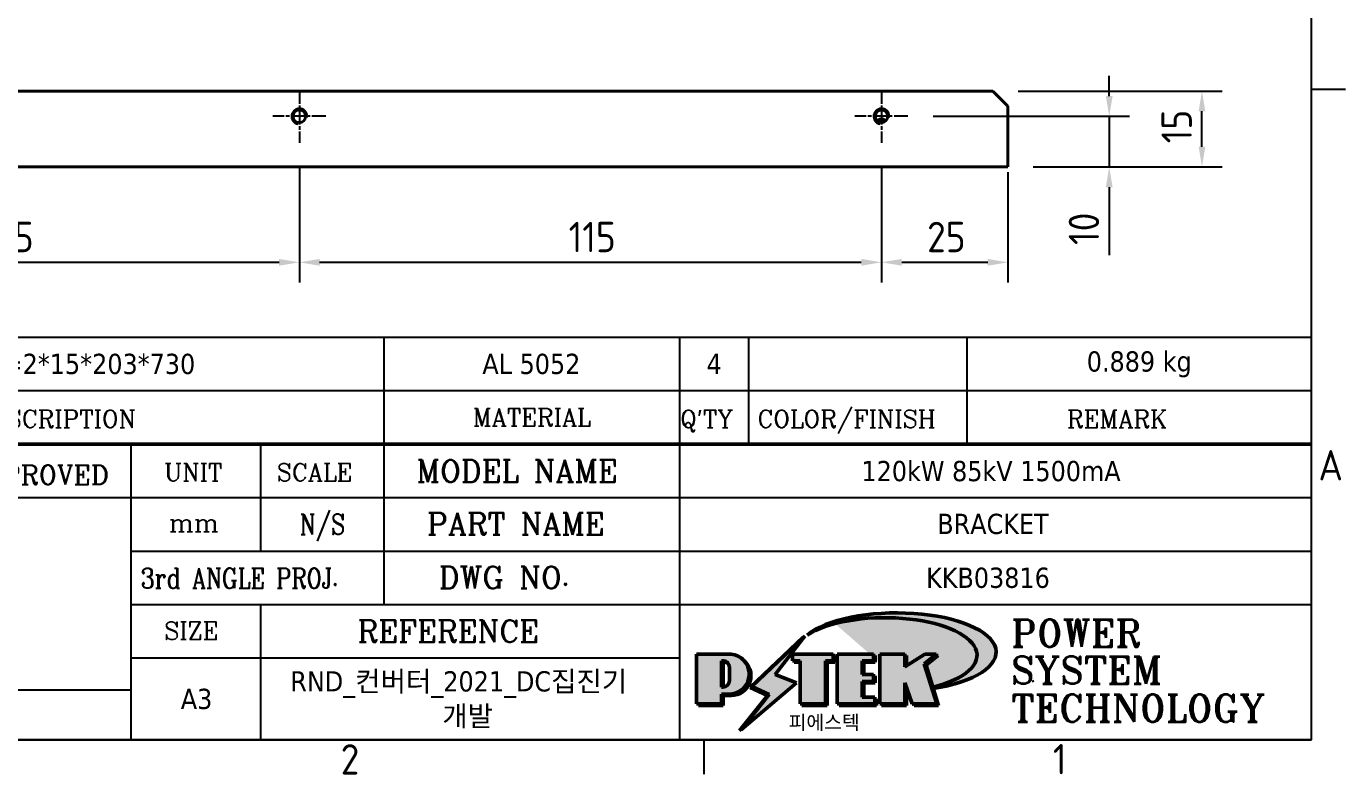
# Model space of a CAD drawing. Header units: millimetres. Extents: x 0 to 840, y 0 to 594.
# Drawn here: x 566.2 to 826.8, y 13.1 to 160.9 of the extents above; entities that cross this region are included whole.
import ezdxf
from ezdxf.enums import TextEntityAlignment as Align

# ---------------------------------------------------------------- set-up
doc = ezdxf.new("R2010")
doc.units = ezdxf.units.MM
doc.header["$LTSCALE"] = 2
doc.linetypes.add('CHAIN', pattern=[0.35429999999999995, 0.2362, -0.0295, 0.0591, -0.0295])
doc.layers.get('0').update_dxf_attribs({"color": 3, "lineweight": 25})
for name, color, linetype, lineweight in [('가시적인 것(ISO)', 3, 'Continuous', 40), ('가시적인 좁은 것(ISO)', 3, 'Continuous', 35), ('경계(ISO)', 7, 'Continuous', 25), ('제목(ISO)', 5, 'Continuous', 50), ('중심 표식(ISO)', 1, 'Continuous', 25), ('치수(ISO)', 2, 'Continuous', 25), ('해치(ISO)', 7, 'Continuous', 18)]:
    doc.layers.add(name, color=color, linetype=linetype, lineweight=lineweight)
doc.styles.add('HAN_370', font='', dxfattribs={"width": 2})
doc.styles.add('RC_284', font='ROMANC.shx')
doc.styles.add('RC_287', font='ROMANC.shx')
doc.styles.add('RC_292', font='ROMANC.shx')
doc.styles.add('ROMANT_294', font='romant.shx')
doc.styles.add('문자 텍스트_M2B', font='isocp.shx')
doc.styles.add('치수 텍스트_PSTEK_POSCO', font='isocp.shx')
doc.styles.add('텍스트 스타일198', font='tahoma.ttf')
doc.styles.add('텍스트 스타일333', font='ROMANC.shx', dxfattribs={"width": 0.800000011920929})
doc.styles.get('HAN_370').set_extended_font_data('GulimChe')
doc.dimstyles.new('치수_PSTEK_POSCO', dxfattribs={"dimscale": 2, "dimtxt": 3, "dimasz": 2, "dimexe": 2, "dimexo": 2.5, "dimgap": 1, "dimtad": 1, "dimrnd": 1e-08, "dimdsep": 46, "dimtxsty": '치수 텍스트_PSTEK_POSCO', "dimcen": 0.09, "dimdle": 10, "dimclrd": 7, "dimclre": 7, "dimclrt": 2, "dimadec": 1, "dimazin": 2, "dimtfac": 1, "dimtmove": 0, "dimatfit": 3, "dimfxl": 0, "dimtolj": 1, "dimlwd": -1, "dimlwe": -1, "dimarcsym": 0})

# ---------------------------------------------------------------- blocks, each defined once
blk = doc.blocks.new('경계 Default Border')
at = {"layer": '경계(ISO)'}
for p, q in [((410, 74.25000190734863), (413.4000015258789, 74.25000190734863)), ((350, 10), (350, 6.599999666213989))]:
    blk.add_line(p, q, dxfattribs=at)
at = {"layer": '경계(ISO)', "flags": 128}
blk.add_lwpolyline([(10, 10), (10, 287.0000076293945), (410, 287.0000076293945), (410, 10), (10, 10)], dxfattribs=at)
at = {"layer": '경계(ISO)', "color": 2, "char_height": 3.00000011920929, "attachment_point": 7, "style": '문자 텍스트_M2B'}
for s, insert in [('A', (410.7144008173592, 35.61784856929444)), ('2', (314.127739416884, 6.57139439638704)), ('1', (384.4860661041481, 6.59999988079071))]:
    blk.add_mtext(s, dxfattribs=dict(at, insert=insert))
blk = doc.blocks.new('제목 블록 PSTEK')
for color, points in [(252, [(317.2195697678507, 17.0593801673321), (322.0326348870767, 21.62682475217465), (322.2781991042243, 21.94392121864296), (317.0471853425802, 16.97985676345368), (318.7512090904202, 16.1899260703855), (316.0018030350395, 12.71868385740789), (316.3356552234328, 13.00206718743325), (318.9235935156908, 16.2694494742633)]), (5, [(321.6183518841322, 17.4193704504104), (319.5281351041078, 18.24969419629727), (322.4505835294948, 22.02344462252142), (317.2195697678507, 17.0593801673321), (318.9235935156908, 16.2694494742633), (316.1741874603099, 12.79820726128571)]), (1, [(324.4839107253602, 19.60711530335299), (325.2419748254881, 19.60711530335299), (325.2419748254881, 20.25857663940324), (321.2266040451076, 20.25857663940324), (321.2266040451076, 19.60711530335299), (321.9846681452406, 19.60711530335299), (321.9846681452406, 15.3430047401139), (324.4839107253602, 15.3430047401139)]), (252, [(321.9846681452406, 19.60711530335299), (321.4042753185749, 19.60711530335299), (321.4042753185749, 19.45905590879572), (321.9846681452406, 19.45905590879572)]), (252, [(324.6615819988275, 19.45905590879572), (325.4196460989604, 19.45905590879572), (325.4196460989604, 20.11051724484596), (325.2419748254881, 20.11051724484596), (325.2419748254881, 19.60711530335299), (324.4839107253602, 19.60711530335299), (324.4839107253602, 15.3430047401139), (322.1623394187076, 15.3430047401139), (322.1623394187076, 15.19494534555726), (324.6615819988275, 15.19494534555726)]), (1, [(329.2277337269622, 20.25857663940324), (325.65654113025, 20.25857663940324), (325.65654113025, 15.3430047401139), (329.3580259941756, 15.3430047401139), (329.3580259941756, 15.9944660761648), (328.1137701654877, 15.9944660761648), (328.1137701654877, 17.56360607323003), (329.2277337269622, 17.56360607323003), (329.2277337269622, 18.25543873810179), (328.1137701654877, 18.25543873810179), (328.1137701654877, 19.60711530335299), (329.2277337269622, 19.60711530335299)]), (252, [(328.2914414389548, 19.45905590879572), (329.4054050004294, 19.45905590879572), (329.4054050004294, 20.11051724484596), (329.2277337269622, 20.11051724484596), (329.2277337269622, 19.60711530335299), (328.1137701654877, 19.60711530335299), (328.1137701654877, 18.25543873810179), (328.2914414389548, 18.25543873810179)]), (1, [(332.3312149849806, 20.25857663940324), (329.8592894925411, 20.25857663940324), (329.8592894925411, 15.3430047401139), (332.3312149849806, 15.3430047401139), (332.3312149849806, 17.4318630164523), (333.0701931098801, 15.3430047401139), (335.4855464857051, 15.3430047401139), (334.2514536401189, 19.30614745124769), (335.4379594596742, 20.25857663940324), (334.3071782107978, 20.25857663940324), (332.3312149849806, 18.99741471888304)]), (252, [(332.5088862584528, 20.1105172448466), (332.3312149849806, 20.1105172448466), (332.3312149849806, 18.99741471888368), (332.5088862584528, 19.11081371413894)]), (252, [(335.6156307331414, 20.11051724484596), (335.2535118015555, 20.11051724484596), (334.2514536401189, 19.30614745124769), (335.4855464857051, 15.3430047401139), (333.1954852176545, 15.3430047401139), (333.2478643833523, 15.19494534555726), (335.6632177591723, 15.19494534555726), (334.4291249135862, 19.15808805669106)]), (252, [(328.2914414389548, 17.41554667867274), (329.4054050004294, 17.41554667867274), (329.4054050004294, 18.10737934354514), (329.2277337269622, 18.10737934354514), (329.2277337269622, 17.56360607323003), (328.1137701654877, 17.56360607323003), (328.1137701654877, 15.9944660761648), (328.2914414389548, 15.9944660761648)]), (252, [(332.5088862584528, 16.92964231796647), (332.3312149849806, 17.43186301645164), (332.3312149849806, 15.3430047401139), (330.0369607660135, 15.3430047401139), (330.0369607660135, 15.19494534555726), (332.5088862584528, 15.19494534555726)]), (252, [(329.5356972676428, 15.8464066816075), (329.3580259941756, 15.8464066816075), (329.3580259941756, 15.3430047401139), (325.8342124037171, 15.3430047401139), (325.8342124037171, 15.19494534555726), (329.5356972676428, 15.19494534555726)])]:
    blk.add_hatch(color=color).paths.add_polyline_path(points)
h = blk.add_hatch(color=1)
edge = h.paths.add_edge_path(flags=0)
edge.add_line((314.2242174273352, 19.60711530335299), (314.2242174273352, 17.00126995915134))
edge.add_line((314.2242174273352, 17.00126995915134), (314.3485873187598, 17.00126995915134))
edge.add_arc((314.3485873187598, 17.6527312952023), 0.6514613360509371, 270, 360)
edge.add_line((315.0000486548106, 17.6527312952023), (315.0000486548106, 18.95565396730211))
edge.add_arc((314.3485873187598, 18.95565396730212), 0.6514613360508712, 0, 90)
edge.add_line((314.3485873187598, 19.60711530335299), (314.2242174273352, 19.60711530335299))
edge = h.paths.add_edge_path()
edge.add_arc((314.9847713324306, 18.28938669179658), 1.969189947606664, 269.9999999999959, 450)
edge.add_line((314.9847713324306, 20.25857663940318), (311.7664314776902, 20.25857663940324))
edge.add_line((311.7664314776902, 20.25857663940324), (311.7664314776902, 15.3430047401139))
edge.add_line((311.7664314776902, 15.3430047401139), (314.2242174273352, 15.3430047401139))
edge.add_line((314.2242174273352, 15.3430047401139), (314.2242174273352, 16.32019674418991))
edge.add_line((314.2242174273352, 16.32019674418991), (314.9847713324307, 16.32019674418991))
h = blk.add_hatch(color=252)
edge = h.paths.add_edge_path()
edge.add_arc((314.9847713324309, 18.28938669179657), 1.969189947606666, 270, 406.8278729790604)
edge.add_arc((315.1624426058984, 18.1413272972396), 1.969189947606962, -90, 53.560984836317004, ccw=False)
edge.add_line((315.1624426058984, 16.17213734963263), (314.4018887008024, 16.17213734963263))
edge.add_line((314.4018887008024, 16.17213734963263), (314.4018887008024, 15.19494534555726))
edge.add_line((314.4018887008024, 15.19494534555726), (311.9441027511573, 15.19494534555726))
edge.add_line((311.9441027511573, 15.19494534555726), (311.9441027511573, 15.3430047401139))
edge.add_line((311.9441027511573, 15.3430047401139), (314.2242174273352, 15.3430047401139))
edge.add_line((314.2242174273352, 15.3430047401139), (314.2242174273352, 16.32019674418991))
edge.add_line((314.2242174273352, 16.32019674418991), (314.9847713324309, 16.32019674418991))
h = blk.add_hatch(color=252)
edge = h.paths.add_edge_path()
edge.add_line((314.4018887008024, 19.45905590879572), (314.5262585922315, 19.45905590879572))
edge.add_arc((314.5262585922314, 18.80759457274939), 0.6514613360463194, 60.4189348879147, 90.00000000000318, ccw=False)
edge.add_arc((314.3485873187602, 18.95565396730057), 0.6514613360524251, 39.96992292766206, 90.00000000009999)
edge.add_line((314.3485873187591, 19.60711530335307), (314.2242174273352, 19.60711530335298))
edge.add_line((314.2242174273352, 19.60711530335299), (314.2242174273352, 17.00126995915134))
edge.add_line((314.2242174273352, 17.00126995915134), (314.3485873187591, 17.00126995915134))
edge.add_arc((314.3485873187568, 17.652731295233), 0.6514613360816299, 270.0000000002, 274.6930825552478)
edge.add_line((314.4018887008024, 17.0034541317032), (314.4018887008024, 19.45905590879572))
at = {"layer": '해치(ISO)', "true_color": 0x27d1fc}
h = blk.add_hatch(color=140, dxfattribs=at)
edge = h.paths.add_edge_path()
edge.add_ellipse((330.3660919371412, 20.15576403068321), major_axis=(9.100907360794343, 0), ratio=0.4069904968023172, start_angle=301.3098473703837, end_angle=507.7436900681698)
edge.add_ellipse((331.5340919371412, 20.4634168429492), major_axis=(-9.82350664112931, 0), ratio=0.3942600559756514, start_angle=111.51207141178469, end_angle=334.47025347086895, ccw=False)
edge.add_line((335.1363447531188, 16.8601935978785), (335.0955236905705, 16.99119398620872))
at = {"color": 180}
for p, q in [((182.4757929790549, 51.56524660363496), (372.4757929537551, 51.56524660363496)), ((280.8758854511282, 51.56524660363496), (280.8758854511282, 41.00524660363494)), ((310.0881549537552, 51.56524660363496), (310.0881549537553, 41.00524660363494)), ((316.9044520275131, 51.56524660363496), (316.9044520275127, 41.00524660363494)), ((338.4566026226726, 51.56524660363496), (338.4566026226727, 41.00524660363494)), ((372.4757929537551, 51.56524660363496), (372.4757929537551, 11.79100474011389)), ((182.475792979055, 46.2852466036349), (372.4757929537551, 46.28524660363492)), ((255.9175931367356, 11.79100474011392), (255.9175931367356, 41.00524660363494)), ((268.6918866058747, 41.00524660363494), (268.6918866058747, 30.44524660363498)), ((280.8758854511282, 41.00524660363494), (280.8758854511282, 25.16524660363502)), ((310.088154953755, 41.00524660363494), (310.088154953755, 11.79100474011392)), ((206.451475290024, 35.72524660363497), (372.4757929537551, 35.72524660363497)), ((255.917593136736, 30.44524660363498), (372.4757929537552, 30.44524660363501)), ((255.9175931367359, 25.16524660363502), (372.4757929537552, 25.165246603635)), ((268.6918866058744, 25.16524660363502), (268.6918866058744, 11.79100474011392)), ((255.9175931367359, 19.88524660363481), (310.0881549537553, 19.88524660363481)), ((206.451475290024, 16.74100474011396), (255.9175931367359, 16.74100474011396)), ((182.475792979055, 11.79100474011392), (372.4757929537551, 11.79100474011389))]:
    blk.add_line(p, q, dxfattribs=at)
at = {"color": 7, "lineweight": 50}
blk.add_line((206.451475290024, 41.00524660363494), (372.4757929537551, 41.00524660363496), dxfattribs=at)
at = {"color": 7}
for p, q in [((322.2781991042243, 21.94392121864296), (317.0471853425802, 16.97985676345368)), ((322.4505835294948, 22.02344462252142), (317.2195697678507, 17.0593801673321)), ((317.2195697678507, 17.0593801673321), (322.0326348870767, 21.62682475217465)), ((319.5281351041078, 18.24969419629727), (322.4505835294948, 22.02344462252142)), ((322.0326348870767, 21.62682475217465), (322.2781991042243, 21.94392121864296)), ((311.7664314776902, 20.25900474011391), (311.7664314776902, 15.34300474011391)), ((314.9847713324309, 20.25857663940324), (311.7664314776902, 20.25857663940324)), ((314.9847713324309, 20.25857663940324), (311.7664314776902, 20.25857663940324)), ((311.7664314776902, 20.25857663940324), (311.7664314776902, 15.3430047401139)), ((314.2242174273352, 17.00126995915134), (314.2242174273352, 19.60711530335299)), ((314.2242174273352, 19.60711530335299), (314.3485873187591, 19.60711530335299)), ((314.3485873187591, 19.60711530335299), (314.2242174273352, 19.60711530335299)), ((314.2242174273352, 19.60711530335299), (314.2242174273352, 17.00126995915134)), ((314.2242174273352, 17.00126995915134), (314.2242174273352, 19.60711530335299)), ((314.2242174273352, 19.60711530335299), (314.3485873187591, 19.60711530335299)), ((325.2419748254881, 20.25857663940324), (321.2266040451076, 20.25857663940324)), ((321.2266040451076, 20.25857663940324), (321.2266040451076, 19.60711530335299)), ((325.2419748254881, 20.25857663940324), (321.2266040451076, 20.25857663940324)), ((321.2266040451076, 20.25857663940324), (321.2266040451076, 19.60711530335299)), ((321.2266040451076, 19.60711530335299), (321.9846681452406, 19.60711530335299)), ((321.2266040451076, 19.60711530335299), (321.9846681452406, 19.60711530335299)), ((321.4042753185749, 19.60711530335299), (321.4042753185749, 19.45905590879572)), ((321.9846681452406, 19.60711530335299), (321.4042753185749, 19.60711530335299)), ((321.9846681452406, 19.60711530335299), (321.9846681452406, 15.3430047401139)), ((321.9846681452406, 19.45905590879572), (321.9846681452406, 19.60711530335299)), ((321.9846681452406, 19.60711530335299), (321.9846681452406, 15.3430047401139)), ((324.4839107253602, 19.60711530335299), (325.2419748254881, 19.60711530335299)), ((324.4839107253602, 15.3430047401139), (324.4839107253602, 19.60711530335299)), ((325.2419748254881, 19.60711530335299), (324.4839107253602, 19.60711530335299)), ((324.4839107253602, 19.60711530335299), (324.4839107253602, 15.3430047401139)), ((324.4839107253602, 19.60711530335299), (325.2419748254881, 19.60711530335299)), ((324.4839107253602, 15.3430047401139), (324.4839107253602, 19.60711530335299)), ((325.2419748254881, 19.60711530335299), (325.2419748254881, 20.25857663940324)), ((325.2419748254881, 19.60711530335299), (325.2419748254881, 20.25857663940324)), ((325.4196460989604, 20.11051724484596), (325.2419748254881, 20.11051724484596)), ((325.2419748254881, 20.11051724484596), (325.2419748254881, 19.60711530335299)), ((325.4196460989604, 19.45905590879572), (325.4196460989604, 20.11051724484596)), ((329.2277337269622, 20.25857663940324), (325.65654113025, 20.25857663940324)), ((325.65654113025, 20.25857663940324), (325.65654113025, 15.3430047401139)), ((325.65654113025, 20.25857663940324), (325.65654113025, 15.3430047401139)), ((329.2277337269622, 20.25857663940324), (325.65654113025, 20.25857663940324)), ((328.1137701654877, 18.25543873810179), (328.1137701654877, 19.60711530335299)), ((328.1137701654877, 19.60711530335299), (329.2277337269622, 19.60711530335299)), ((329.2277337269622, 19.60711530335299), (328.1137701654877, 19.60711530335299)), ((328.1137701654877, 19.60711530335299), (328.1137701654877, 18.25543873810179)), ((328.1137701654877, 18.25543873810179), (328.1137701654877, 19.60711530335299)), ((328.1137701654877, 19.60711530335299), (329.2277337269622, 19.60711530335299)), ((329.2277337269622, 19.60711530335299), (329.2277337269622, 20.25857663940324)), ((329.2277337269622, 19.60711530335299), (329.2277337269622, 20.25857663940324)), ((329.4054050004294, 20.11051724484596), (329.2277337269622, 20.11051724484596)), ((329.2277337269622, 20.11051724484596), (329.2277337269622, 19.60711530335299)), ((329.4054050004294, 19.45905590879572), (329.4054050004294, 20.11051724484596)), ((332.3312149849806, 20.25857663940324), (329.8592894925411, 20.25857663940324)), ((329.8592894925411, 20.25857663940324), (329.8592894925411, 15.3430047401139)), ((329.8592894925411, 20.25857663940324), (329.8592894925411, 15.3430047401139)), ((332.3312149849806, 20.25857663940324), (329.8592894925411, 20.25857663940324)), ((334.3071782107978, 20.25857663940324), (332.3312149849806, 18.99741471888304)), ((332.3312149849806, 18.99741471888304), (332.3312149849806, 20.25857663940324)), ((334.3071782107978, 20.25857663940324), (332.3312149849806, 18.99741471888304)), ((332.3312149849806, 18.99741471888304), (332.3312149849806, 20.25857663940324)), ((332.5088862584528, 20.1105172448466), (332.3312149849806, 20.1105172448466)), ((332.3312149849806, 20.1105172448466), (332.3312149849806, 18.99741471888368)), ((332.5088862584528, 19.11081371413894), (332.5088862584528, 20.1105172448466)), ((334.2514536401189, 19.30614745124769), (335.4379594596742, 20.25857663940324)), ((334.2514536401189, 19.30614745124769), (335.4379594596742, 20.25857663940324)), ((335.2535118015555, 20.11051724484596), (334.2514536401189, 19.30614745124769)), ((335.4379594596742, 20.25857663940324), (334.3071782107978, 20.25857663940324)), ((335.4379594596742, 20.25857663940324), (334.3071782107978, 20.25857663940324)), ((334.4291249135862, 19.15808805669104), (335.6156307331414, 20.11051724484596)), ((335.6156307331414, 20.11051724484596), (335.2535118015555, 20.11051724484596)), ((314.4018887008024, 19.45905590879572), (314.5262585922314, 19.45905590879572)), ((314.4018887008024, 17.0034541317032), (314.4018887008024, 19.45905590879572)), ((315.0000486548106, 18.95565396730275), (315.0000486548106, 17.65273129520161)), ((315.0000486548106, 18.95565396730275), (315.0000486548106, 17.65273129520161)), ((321.6183518841322, 17.4193704504104), (319.5281351041078, 18.24969419629727)), ((321.4042753185749, 19.45905590879572), (321.9846681452406, 19.45905590879572)), ((324.6615819988275, 19.45905590879572), (325.4196460989604, 19.45905590879572)), ((324.6615819988275, 15.19494534555726), (324.6615819988275, 19.45905590879572)), ((329.2277337269622, 18.25543873810179), (328.1137701654877, 18.25543873810179)), ((328.1137701654877, 18.25543873810179), (328.2914414389548, 18.25543873810179)), ((329.2277337269622, 18.25543873810179), (328.1137701654877, 18.25543873810179)), ((328.2914414389548, 18.25543873810179), (328.2914414389548, 19.45905590879572)), ((328.2914414389548, 19.45905590879572), (329.4054050004294, 19.45905590879572)), ((329.2277337269622, 17.56360607323003), (329.2277337269622, 18.25543873810179)), ((329.2277337269622, 17.56360607323003), (329.2277337269622, 18.25543873810179)), ((332.3312149849806, 18.99741471888368), (332.5088862584528, 19.11081371413894)), ((335.4855464857051, 15.3430047401139), (334.2514536401189, 19.30614745124769)), ((334.2514536401189, 19.30614745124769), (335.4855464857051, 15.3430047401139)), ((335.4855464857051, 15.3430047401139), (334.2514536401189, 19.30614745124769)), ((335.6632177591723, 15.19494534555726), (334.4291249135862, 19.15808805669104)), ((314.3485873187591, 17.00126995915134), (314.2242174273352, 17.00126995915134)), ((314.2242174273352, 17.00126995915134), (314.3485873187591, 17.00126995915134)), ((314.3485873187591, 17.00126995915134), (314.2242174273352, 17.00126995915134)), ((316.1741874603099, 12.79820726128571), (321.6183518841322, 17.4193704504104)), ((317.0471853425802, 16.97985676345368), (318.7512090904202, 16.1899260703855)), ((318.9235935156908, 16.2694494742633), (317.2195697678507, 17.0593801673321)), ((317.2195697678507, 17.0593801673321), (318.9235935156908, 16.2694494742633)), ((328.1137701654877, 17.56360607323003), (329.2277337269622, 17.56360607323003)), ((328.1137701654877, 15.9944660761648), (328.1137701654877, 17.56360607323003)), ((329.2277337269622, 17.56360607323003), (328.1137701654877, 17.56360607323003)), ((328.1137701654877, 17.56360607323003), (328.1137701654877, 15.9944660761648)), ((328.1137701654877, 17.56360607323003), (329.2277337269622, 17.56360607323003)), ((328.1137701654877, 15.9944660761648), (328.1137701654877, 17.56360607323003)), ((328.2914414389548, 15.9944660761648), (328.2914414389548, 17.41554667867274)), ((328.2914414389548, 17.41554667867274), (329.4054050004294, 17.41554667867274)), ((329.4054050004294, 18.10737934354514), (329.2277337269622, 18.10737934354514)), ((329.2277337269622, 18.10737934354514), (329.2277337269622, 17.56360607323003)), ((329.4054050004294, 17.41554667867274), (329.4054050004294, 18.10737934354514)), ((332.3312149849806, 17.4318630164523), (333.0701931098801, 15.3430047401139)), ((332.3312149849806, 15.3430047401139), (332.3312149849806, 17.4318630164523)), ((332.5088862584528, 16.92964231796647), (332.3312149849806, 17.43186301645164)), ((332.3312149849806, 17.43186301645164), (332.3312149849806, 15.3430047401139)), ((332.3312149849806, 17.4318630164523), (333.0701931098801, 15.3430047401139)), ((332.3312149849806, 15.3430047401139), (332.3312149849806, 17.4318630164523)), ((345.0447381189468, 17.50375595811051), (344.9867755289346, 17.689895936919)), ((314.2242174273352, 16.32019674418991), (314.9847713324309, 16.32019674418991)), ((314.2242174273352, 15.3430047401139), (314.2242174273352, 16.32019674418991)), ((314.9847713324309, 16.32019674418991), (314.2242174273352, 16.32019674418991)), ((314.2242174273352, 16.32019674418991), (314.2242174273352, 15.3430047401139)), ((314.2242174273352, 16.32019674418991), (314.9847713324309, 16.32019674418991)), ((314.2242174273352, 15.3430047401139), (314.2242174273352, 16.32019674418991)), ((314.4018887008024, 16.17213734963263), (315.162442605898, 16.17213734963263)), ((314.4018887008024, 15.19494534555726), (314.4018887008024, 16.17213734963263)), ((318.7512090904202, 16.1899260703855), (316.0018030350395, 12.71868385740789)), ((318.9235935156908, 16.2694494742633), (316.1741874603099, 12.79820726128571)), ((316.3356552234328, 13.00206718743325), (318.9235935156908, 16.2694494742633)), ((329.3580259941756, 15.9944660761648), (328.1137701654877, 15.9944660761648)), ((328.1137701654877, 15.9944660761648), (328.2914414389548, 15.9944660761648)), ((329.3580259941756, 15.9944660761648), (328.1137701654877, 15.9944660761648)), ((329.3580259941756, 15.3430047401139), (329.3580259941756, 15.9944660761648)), ((329.3580259941756, 15.3430047401139), (329.3580259941756, 15.9944660761648)), ((329.5356972676428, 15.8464066816075), (329.3580259941756, 15.8464066816075)), ((329.3580259941756, 15.8464066816075), (329.3580259941756, 15.3430047401139)), ((329.5356972676428, 15.19494534555726), (329.5356972676428, 15.8464066816075)), ((332.5088862584528, 15.19494534555726), (332.5088862584528, 16.92964231796647)), ((311.7664314776902, 15.3430047401139), (314.2242174273352, 15.3430047401139)), ((311.7664314776902, 15.3430047401139), (314.2242174273352, 15.3430047401139)), ((314.2242174273352, 15.3430047401139), (311.9441027511573, 15.3430047401139)), ((311.9441027511573, 15.3430047401139), (311.9441027511573, 15.19494534555726)), ((311.9441027511573, 15.19494534555726), (314.4018887008024, 15.19494534555726)), ((321.9846681452406, 15.3430047401139), (324.4839107253602, 15.3430047401139)), ((321.9846681452406, 15.3430047401139), (324.4839107253602, 15.3430047401139)), ((324.4839107253602, 15.3430047401139), (322.1623394187076, 15.3430047401139)), ((322.1623394187076, 15.3430047401139), (322.1623394187076, 15.19494534555726)), ((322.1623394187076, 15.19494534555726), (324.6615819988275, 15.19494534555726)), ((325.65654113025, 15.3430047401139), (329.3580259941756, 15.3430047401139)), ((325.65654113025, 15.3430047401139), (329.3580259941756, 15.3430047401139)), ((329.3580259941756, 15.3430047401139), (325.8342124037171, 15.3430047401139)), ((325.8342124037171, 15.3430047401139), (325.8342124037171, 15.19494534555726)), ((325.8342124037171, 15.19494534555726), (329.5356972676428, 15.19494534555726)), ((329.8592894925411, 15.3430047401139), (332.3312149849806, 15.3430047401139)), ((329.8592894925411, 15.3430047401139), (332.3312149849806, 15.3430047401139)), ((332.3312149849806, 15.3430047401139), (330.0369607660135, 15.3430047401139)), ((330.0369607660135, 15.3430047401139), (330.0369607660135, 15.19494534555726)), ((330.0369607660135, 15.19494534555726), (332.5088862584528, 15.19494534555726)), ((333.0701931098801, 15.3430047401139), (335.4855464857051, 15.3430047401139)), ((333.0701931098801, 15.3430047401139), (335.4855464857051, 15.3430047401139)), ((335.4855464857051, 15.3430047401139), (333.1954852176545, 15.3430047401139)), ((333.1954852176545, 15.3430047401139), (333.2478643833523, 15.19494534555726)), ((333.2478643833523, 15.19494534555726), (335.6632177591723, 15.19494534555726)), ((316.0018030350395, 12.71868385740789), (316.3356552234328, 13.00206718743325))]:
    blk.add_line(p, q, dxfattribs=at)
at = {"color": 5}
for p, q in [((322.4505835294948, 22.02344462252142), (317.2195697678507, 17.0593801673321)), ((319.5281351041078, 18.24969419629727), (322.4505835294948, 22.02344462252142)), ((321.6183518841322, 17.4193704504104), (319.5281351041078, 18.24969419629727)), ((316.1741874603099, 12.79820726128571), (321.6183518841322, 17.4193704504104)), ((317.2195697678507, 17.0593801673321), (318.9235935156908, 16.2694494742633)), ((318.9235935156908, 16.2694494742633), (316.1741874603099, 12.79820726128571))]:
    blk.add_line(p, q, dxfattribs=at)
at = {"color": 1}
for p, q in [((314.9847713324309, 20.25857663940324), (311.7664314776902, 20.25857663940324)), ((311.7664314776902, 20.25857663940324), (311.7664314776902, 15.3430047401139)), ((314.2242174273352, 17.00126995915134), (314.2242174273352, 19.60711530335299)), ((314.2242174273352, 19.60711530335299), (314.3485873187591, 19.60711530335299)), ((325.2419748254881, 20.25857663940324), (321.2266040451076, 20.25857663940324)), ((321.2266040451076, 20.25857663940324), (321.2266040451076, 19.60711530335299)), ((321.2266040451076, 19.60711530335299), (321.9846681452406, 19.60711530335299)), ((321.9846681452406, 19.60711530335299), (321.9846681452406, 15.3430047401139)), ((324.4839107253602, 19.60711530335299), (325.2419748254881, 19.60711530335299)), ((324.4839107253602, 15.3430047401139), (324.4839107253602, 19.60711530335299)), ((325.2419748254881, 19.60711530335299), (325.2419748254881, 20.25857663940324)), ((329.2277337269622, 20.25857663940324), (325.65654113025, 20.25857663940324)), ((325.65654113025, 20.25857663940324), (325.65654113025, 15.3430047401139)), ((328.1137701654877, 18.25543873810179), (328.1137701654877, 19.60711530335299)), ((328.1137701654877, 19.60711530335299), (329.2277337269622, 19.60711530335299)), ((329.2277337269622, 19.60711530335299), (329.2277337269622, 20.25857663940324)), ((332.3312149849806, 20.25857663940324), (329.8592894925411, 20.25857663940324)), ((329.8592894925411, 20.25857663940324), (329.8592894925411, 15.3430047401139)), ((334.3071782107978, 20.25857663940324), (332.3312149849806, 18.99741471888304)), ((332.3312149849806, 18.99741471888304), (332.3312149849806, 20.25857663940324)), ((334.2514536401189, 19.30614745124769), (335.4379594596742, 20.25857663940324)), ((335.4379594596742, 20.25857663940324), (334.3071782107978, 20.25857663940324)), ((315.0000486548106, 18.95565396730275), (315.0000486548106, 17.65273129520161)), ((329.2277337269622, 18.25543873810179), (328.1137701654877, 18.25543873810179)), ((329.2277337269622, 17.56360607323003), (329.2277337269622, 18.25543873810179)), ((335.4855464857051, 15.3430047401139), (334.2514536401189, 19.30614745124769)), ((314.3485873187591, 17.00126995915134), (314.2242174273352, 17.00126995915134)), ((328.1137701654877, 17.56360607323003), (329.2277337269622, 17.56360607323003)), ((328.1137701654877, 15.9944660761648), (328.1137701654877, 17.56360607323003)), ((332.3312149849806, 17.4318630164523), (333.0701931098801, 15.3430047401139)), ((332.3312149849806, 15.3430047401139), (332.3312149849806, 17.4318630164523)), ((314.2242174273352, 16.32019674418991), (314.9847713324309, 16.32019674418991)), ((314.2242174273352, 15.3430047401139), (314.2242174273352, 16.32019674418991)), ((329.3580259941756, 15.9944660761648), (328.1137701654877, 15.9944660761648)), ((329.3580259941756, 15.3430047401139), (329.3580259941756, 15.9944660761648)), ((311.7664314776902, 15.3430047401139), (314.2242174273352, 15.3430047401139)), ((321.9846681452406, 15.3430047401139), (324.4839107253602, 15.3430047401139)), ((325.65654113025, 15.3430047401139), (329.3580259941756, 15.3430047401139)), ((329.8592894925411, 15.3430047401139), (332.3312149849806, 15.3430047401139)), ((333.0701931098801, 15.3430047401139), (335.4855464857051, 15.3430047401139))]:
    blk.add_line(p, q, dxfattribs=at)
at = {"color": 7}
for centre, radius, start, end in [((314.3485873187598, 18.95565396730211), 0.6514613360508712, 0, 90), ((314.3485873187602, 18.95565396730057), 0.6514613360524251, 39.96992292766117, 90), ((314.3485873187598, 18.95565396730212), 0.6514613360508712, 0, 90), ((314.9847713324309, 18.28938669179658), 1.969189947606665, 270, 90), ((314.9847713324309, 18.28938669179658), 1.969189947606665, 270, 90), ((314.9847713324307, 18.2893866917965), 1.969189947606594, 270, 46.82787297909833), ((315.1624426058984, 18.1413272972396), 1.969189947606961, 270, 53.56098483636067), ((314.5262585922314, 18.80759457274939), 0.6514613360463193, 60.41893488791137, 90), ((314.3485873187597, 17.65273129520228), 0.6514613360509381, 270, 0), ((314.3485873187598, 17.6527312952023), 0.6514613360509381, 270, 0), ((314.3485873187568, 17.652731295233), 0.6514613360816299, 270, 274.6930825552478)]:
    blk.add_arc(centre, radius, start, end, dxfattribs=at)
at = {"color": 1}
for centre, radius, start, end in [((314.3485873187598, 18.95565396730211), 0.6514613360508712, 0, 90), ((314.9847713324309, 18.28938669179657), 1.969189947606665, 270, 90), ((314.3485873187598, 17.6527312952023), 0.6514613360509381, 270, 0)]:
    blk.add_arc(centre, radius, start, end, dxfattribs=at)
at = {"layer": '제목(ISO)'}
for p, q in [((322.2781991042243, 21.94392121864296), (317.0471853425802, 16.97985676345368)), ((322.4505835294948, 22.02344462252142), (317.2195697678507, 17.0593801673321)), ((317.2195697678507, 17.0593801673321), (322.0326348870767, 21.62682475217465)), ((319.5281351041078, 18.24969419629727), (322.4505835294948, 22.02344462252142)), ((322.0326348870767, 21.62682475217465), (322.2781991042243, 21.94392121864296)), ((314.9847713324306, 20.25857663940324), (311.7664314776902, 20.25857663940324)), ((311.7664314776902, 20.25857663940324), (311.7664314776902, 15.3430047401139)), ((314.2242174273352, 17.00126995915134), (314.2242174273352, 19.60711530335299)), ((314.2242174273352, 19.60711530335299), (314.3485873187598, 19.60711530335299)), ((314.3485873187591, 19.60711530335299), (314.2242174273352, 19.60711530335299)), ((314.2242174273352, 19.60711530335299), (314.2242174273352, 17.00126995915134)), ((325.2419748254881, 20.25857663940324), (321.2266040451076, 20.25857663940324)), ((321.2266040451076, 20.25857663940324), (321.2266040451076, 19.60711530335299)), ((321.2266040451076, 19.60711530335299), (321.9846681452406, 19.60711530335299)), ((321.9846681452406, 19.60711530335299), (321.4042753185749, 19.60711530335299)), ((321.4042753185749, 19.60711530335299), (321.4042753185749, 19.45905590879572)), ((321.9846681452406, 19.60711530335299), (321.9846681452406, 15.3430047401139)), ((321.9846681452406, 19.45905590879572), (321.9846681452406, 19.60711530335299)), ((324.4839107253602, 19.60711530335299), (325.2419748254881, 19.60711530335299)), ((324.4839107253602, 15.3430047401139), (324.4839107253602, 19.60711530335299)), ((325.2419748254881, 19.60711530335299), (324.4839107253602, 19.60711530335299)), ((324.4839107253602, 19.60711530335299), (324.4839107253602, 15.3430047401139)), ((325.2419748254881, 19.60711530335299), (325.2419748254881, 20.25857663940324)), ((325.4196460989604, 20.11051724484596), (325.2419748254881, 20.11051724484596)), ((325.2419748254881, 20.11051724484596), (325.2419748254881, 19.60711530335299)), ((325.4196460989604, 19.45905590879572), (325.4196460989604, 20.11051724484596)), ((329.2277337269622, 20.25857663940324), (325.65654113025, 20.25857663940324)), ((325.65654113025, 20.25857663940324), (325.65654113025, 15.3430047401139)), ((328.1137701654877, 18.25543873810179), (328.1137701654877, 19.60711530335299)), ((328.1137701654877, 19.60711530335299), (329.2277337269622, 19.60711530335299)), ((329.2277337269622, 19.60711530335299), (328.1137701654877, 19.60711530335299)), ((328.1137701654877, 19.60711530335299), (328.1137701654877, 18.25543873810179)), ((329.2277337269622, 19.60711530335299), (329.2277337269622, 20.25857663940324)), ((329.4054050004294, 20.11051724484596), (329.2277337269622, 20.11051724484596)), ((329.2277337269622, 20.11051724484596), (329.2277337269622, 19.60711530335299)), ((329.4054050004294, 19.45905590879572), (329.4054050004294, 20.11051724484596)), ((332.3312149849806, 20.25857663940324), (329.8592894925411, 20.25857663940324)), ((329.8592894925411, 20.25857663940324), (329.8592894925411, 15.3430047401139)), ((334.3071782107978, 20.25857663940324), (332.3312149849806, 18.99741471888304)), ((332.3312149849806, 18.99741471888304), (332.3312149849806, 20.25857663940324)), ((332.5088862584528, 20.1105172448466), (332.3312149849806, 20.1105172448466)), ((332.3312149849806, 20.1105172448466), (332.3312149849806, 18.99741471888368)), ((332.5088862584528, 19.11081371413894), (332.5088862584528, 20.1105172448466)), ((334.2514536401189, 19.30614745124769), (335.4379594596742, 20.25857663940324)), ((335.2535118015555, 20.11051724484596), (334.2514536401189, 19.30614745124769)), ((335.4379594596742, 20.25857663940324), (334.3071782107978, 20.25857663940324)), ((334.4291249135862, 19.15808805669106), (335.6156307331414, 20.11051724484596)), ((335.6156307331414, 20.11051724484596), (335.2535118015555, 20.11051724484596)), ((314.4018887008024, 19.45905590879572), (314.5262585922314, 19.45905590879572)), ((314.4018887008024, 17.0034541317032), (314.4018887008024, 19.45905590879572)), ((315.0000486548106, 18.95565396730211), (315.0000486548106, 17.6527312952023)), ((321.6183518841322, 17.4193704504104), (319.5281351041078, 18.24969419629727)), ((321.4042753185749, 19.45905590879572), (321.9846681452406, 19.45905590879572)), ((324.6615819988275, 19.45905590879572), (325.4196460989604, 19.45905590879572)), ((324.6615819988275, 15.19494534555726), (324.6615819988275, 19.45905590879572)), ((329.2277337269622, 18.25543873810179), (328.1137701654877, 18.25543873810179)), ((328.1137701654877, 18.25543873810179), (328.2914414389548, 18.25543873810179)), ((328.2914414389548, 19.45905590879572), (329.4054050004294, 19.45905590879572)), ((328.2914414389548, 18.25543873810179), (328.2914414389548, 19.45905590879572)), ((329.2277337269622, 17.56360607323003), (329.2277337269622, 18.25543873810179)), ((332.3312149849806, 18.99741471888368), (332.5088862584528, 19.11081371413894)), ((335.4855464857051, 15.3430047401139), (334.2514536401189, 19.30614745124769)), ((334.2514536401189, 19.30614745124769), (335.4855464857051, 15.3430047401139)), ((335.6632177591723, 15.19494534555726), (334.4291249135862, 19.15808805669106)), ((314.3485873187598, 17.00126995915134), (314.2242174273352, 17.00126995915134)), ((314.2242174273352, 17.00126995915134), (314.3485873187591, 17.00126995915134)), ((316.1741874603099, 12.79820726128571), (321.6183518841322, 17.4193704504104)), ((317.0471853425802, 16.97985676345368), (318.7512090904202, 16.1899260703855)), ((317.2195697678507, 17.0593801673321), (318.9235935156908, 16.2694494742633)), ((318.9235935156908, 16.2694494742633), (317.2195697678507, 17.0593801673321)), ((328.1137701654877, 15.9944660761648), (328.1137701654877, 17.56360607323003)), ((328.1137701654877, 17.56360607323003), (329.2277337269622, 17.56360607323003)), ((329.2277337269622, 17.56360607323003), (328.1137701654877, 17.56360607323003)), ((328.1137701654877, 17.56360607323003), (328.1137701654877, 15.9944660761648)), ((328.2914414389548, 17.41554667867274), (329.4054050004294, 17.41554667867274)), ((328.2914414389548, 15.9944660761648), (328.2914414389548, 17.41554667867274)), ((329.4054050004294, 18.10737934354514), (329.2277337269622, 18.10737934354514)), ((329.2277337269622, 18.10737934354514), (329.2277337269622, 17.56360607323003)), ((329.4054050004294, 17.41554667867274), (329.4054050004294, 18.10737934354514)), ((332.3312149849806, 15.3430047401139), (332.3312149849806, 17.4318630164523)), ((332.3312149849806, 17.4318630164523), (333.0701931098801, 15.3430047401139)), ((332.5088862584528, 16.92964231796647), (332.3312149849806, 17.43186301645164)), ((332.3312149849806, 17.43186301645164), (332.3312149849806, 15.3430047401139)), ((314.2242174273352, 15.3430047401139), (314.2242174273352, 16.32019674418991)), ((314.2242174273352, 16.32019674418991), (314.9847713324307, 16.32019674418991)), ((314.9847713324309, 16.32019674418991), (314.2242174273352, 16.32019674418991)), ((314.2242174273352, 16.32019674418991), (314.2242174273352, 15.3430047401139)), ((314.4018887008024, 15.19494534555726), (314.4018887008024, 16.17213734963263)), ((314.4018887008024, 16.17213734963263), (315.1624426058984, 16.17213734963263)), ((318.7512090904202, 16.1899260703855), (316.0018030350395, 12.71868385740789)), ((318.9235935156908, 16.2694494742633), (316.1741874603099, 12.79820726128571)), ((316.3356552234328, 13.00206718743325), (318.9235935156908, 16.2694494742633)), ((329.3580259941756, 15.9944660761648), (328.1137701654877, 15.9944660761648)), ((328.1137701654877, 15.9944660761648), (328.2914414389548, 15.9944660761648)), ((329.3580259941756, 15.3430047401139), (329.3580259941756, 15.9944660761648)), ((329.5356972676428, 15.8464066816075), (329.3580259941756, 15.8464066816075)), ((329.3580259941756, 15.8464066816075), (329.3580259941756, 15.3430047401139)), ((329.5356972676428, 15.19494534555726), (329.5356972676428, 15.8464066816075)), ((332.5088862584528, 15.19494534555726), (332.5088862584528, 16.92964231796647)), ((311.7664314776902, 15.3430047401139), (314.2242174273352, 15.3430047401139)), ((314.2242174273352, 15.3430047401139), (311.9441027511573, 15.3430047401139)), ((311.9441027511573, 15.3430047401139), (311.9441027511573, 15.19494534555726)), ((311.9441027511573, 15.19494534555726), (314.4018887008024, 15.19494534555726)), ((321.9846681452406, 15.3430047401139), (324.4839107253602, 15.3430047401139)), ((324.4839107253602, 15.3430047401139), (322.1623394187076, 15.3430047401139)), ((322.1623394187076, 15.3430047401139), (322.1623394187076, 15.19494534555726)), ((322.1623394187076, 15.19494534555726), (324.6615819988275, 15.19494534555726)), ((325.65654113025, 15.3430047401139), (329.3580259941756, 15.3430047401139)), ((329.3580259941756, 15.3430047401139), (325.8342124037171, 15.3430047401139)), ((325.8342124037171, 15.3430047401139), (325.8342124037171, 15.19494534555726)), ((325.8342124037171, 15.19494534555726), (329.5356972676428, 15.19494534555726)), ((329.8592894925411, 15.3430047401139), (332.3312149849806, 15.3430047401139)), ((332.3312149849806, 15.3430047401139), (330.0369607660135, 15.3430047401139)), ((330.0369607660135, 15.3430047401139), (330.0369607660135, 15.19494534555726)), ((330.0369607660135, 15.19494534555726), (332.5088862584528, 15.19494534555726)), ((333.0701931098801, 15.3430047401139), (335.4855464857051, 15.3430047401139)), ((335.4855464857051, 15.3430047401139), (333.1954852176545, 15.3430047401139)), ((333.1954852176545, 15.3430047401139), (333.2478643833523, 15.19494534555726)), ((333.2478643833523, 15.19494534555726), (335.6632177591723, 15.19494534555726)), ((316.0018030350395, 12.71868385740789), (316.3356552234328, 13.00206718743325))]:
    blk.add_line(p, q, dxfattribs=at)
at = {"layer": '제목(ISO)', "color": 4}
blk.add_line((335.1363447531188, 16.8601935978785), (335.0955236905705, 16.99119398620872), dxfattribs=at)
at = {"layer": '제목(ISO)'}
for centre, radius, start, end in [((314.3485873187598, 18.95565396730212), 0.6514613360508712, 0, 90), ((314.3485873187602, 18.95565396730057), 0.6514613360524251, 39.96992292766117, 90), ((314.9847713324306, 18.28938669179658), 1.969189947606664, 46.82787297909431, 90), ((314.9847713324307, 18.2893866917965), 1.969189947606594, 270, 46.82787297909833), ((314.9847713324309, 18.28938669179657), 1.969189947606666, 270, 46.8278729790603), ((315.1624426058984, 18.1413272972396), 1.969189947606962, 270, 53.56098483631701), ((314.5262585922314, 18.80759457274939), 0.6514613360463193, 60.41893488791137, 90), ((314.3485873187598, 17.6527312952023), 0.6514613360509371, 270, 0), ((314.3485873187568, 17.652731295233), 0.6514613360816299, 270, 274.6930825552478)]:
    blk.add_arc(centre, radius, start, end, dxfattribs=at)
at = {"layer": '제목(ISO)', "color": 4}
for centre, major_axis, ratio, start_param, end_param in [((331.5340919371412, 20.4634168429492), (9.82350664112931, 0), 0.3942600559756514, 5.087845455444478, 8.97919982663645), ((330.3660919371412, 20.15576403068321), (9.100907360794343, 0), 0.4069904968023172, 5.258848905294775, 8.861799147915196)]:
    blk.add_ellipse(centre, major_axis=major_axis, ratio=ratio, start_param=start_param, end_param=end_param, dxfattribs=at)
at = {"color": 2}
for s, height, style, p in [('DESCRIPTION', 1.742399930953979, 'RC_284', (240.4025565652523, 42.62317362549192)), ("Q'TY", 1.742399930953979, 'RC_284', (310.1440786515383, 42.62317362549192)), ('COLOR/FINISH', 1.742399930953979, 'RC_284', (317.7725341324144, 42.62317362549192)), ('REMARK', 1.742399930953979, 'RC_284', (348.346649953877, 42.62317362549192)), ('MODEL NAME', 2.178000062704086, 'RC_292', (284.096330289083, 37.25462520371384)), ('APPROVED', 1.899999976158142, 'RC_287', (239.7795453577791, 37.00893196870329)), ('UNIT', 1.742399930953979, 'RC_284', (259.1652673287452, 37.34317362549218)), ('SCALE', 1.742399930953979, 'RC_284', (270.2934779252897, 37.34317362549218)), ('PART NAME', 2.178000062704086, 'RC_292', (285.1416959765849, 32.03045329421792)), ('mm', 1.742399930953979, 'RC_284', (259.6505418159997, 32.3543089683787)), (' DWG NO.', 2.178000062704086, 'RC_292', (284.8124284083233, 26.75045329421772)), ('REFERENCE', 2.178000062704086, 'RC_292', (278.2741065029841, 21.43214925458022)), ('SIZE', 1.742399930953979, 'RC_284', (259.1652673287452, 21.69497768947366))]:
    blk.add_text(s, height=height, dxfattribs=dict(at, style=style)).set_placement(p)
at = {"color": 2, "style": 'RC_284'}
blk.add_text('MATERIAL', height=1.742399930953979, dxfattribs=at).set_placement((295.4820202024417, 43.64524660363492), align=Align.MIDDLE_CENTER)
at = {"color": 7, "style": '텍스트 스타일333', "width": 0.7999999523162842}
blk.add_text('N/S', height=2.000000029802322, dxfattribs=at).set_placement((274.7838860285014, 33.08524660363496), align=Align.MIDDLE_CENTER)
at = {"color": 2, "style": '텍스트 스타일333', "width": 0.7999999523162842}
blk.add_text('3rd ANGLE PROJ.', height=2.000000029802322, dxfattribs=at).set_placement((256.8430306642954, 26.76148381654429))
at = {"color": 7, "style": 'ROMANT_294'}
for s, p in [('POWER', (342.82727231297, 20.97115304607566)), ('SYSTEM', (342.82727231297, 17.3284636719184)), ('TECHNOLOGY', (342.82727231297, 13.57194088644453))]:
    blk.add_text(s, height=2.700000107288361, dxfattribs=at).set_placement(p)
at = {"color": 7, "insert": (320.8519732224835, 14.21236326823155), "char_height": 1.400000005960464, "attachment_point": 1, "line_spacing_factor": 0.3319999873638153, "style": 'HAN_370'}
blk.add_mtext('\\fHY견고딕|b0|i0;\\H1.4000;피에스텍', dxfattribs=at)
at = {"layer": '제목(ISO)', "color": 7, "style": '텍스트 스타일198'}
for tag, p in [('부품_번호_001', (195.7796271768968, 47.68004260673702)), ('설명_001', (232.6018042868355, 47.92245856837096)), ('재질_001', (290.6002202955571, 47.92524659519488)), ("3._Q'TY_001", (312.7528515031639, 47.92524658873381)), ('질량\\P3;_001', (350.3046145979153, 48.1643332325385)), ('1._MODEL_NAME_001', (328.0471947388506, 37.34308406982311)), ('제목_001', (335.5349605824892, 32.12134217035067)), ('부품_번호_001', (334.4388674301287, 26.8052465951949)), ('설계자_001', (209.9396160013646, 25.23446884679021)), ('프로젝트_001', (271.6304945365308, 16.57270180080504)), ('시트_크기_001', (260.807090429518, 14.83812566343425)), ('작성_날짜_001', (207.6723224966676, 13.26600473167383)), ('프로젝트_002', (286.6403537393983, 13.14882256215354))]:
    blk.add_attdef(tag, p, '', height=2.000000029802322, dxfattribs=at)
for tag, p in [('4._COLOR', (327.6805273250926, 48.92524660363493)), ('점검자', (231.1845342133799, 26.23312567187446)), ('엔지니어링_승인자', (247.673240162284, 26.23312567187446)), ('점검_날짜', (231.1845342133799, 14.26600474011394)), ('엔지니어링_승인_날짜', (247.6732401622839, 14.26600474011394))]:
    blk.add_attdef(tag, text='', height=2.000000029802322, dxfattribs=at).set_placement(p, align=Align.MIDDLE_CENTER)
blk = doc.blocks.new('*D34')
at = {"layer": 'Defpoints', "color": 0, "transparency": 16777216}
for p in [(505.0967683626702, 137.9348067588003), (620.0967683626702, 137.9348067588003), (620.0967683626702, 114.3275443453519)]:
    blk.add_point(p, dxfattribs=at)
at = {"layer": '치수(ISO)', "color": 7, "transparency": 16777216}
for p, q in [((505.0967683626702, 132.9348067588003), (505.0967683626702, 110.3275443453519)), ((620.0967683626702, 132.9348067588003), (620.0967683626702, 110.3275443453519)), ((509.0967683626702, 114.3275443453519), (616.0967683626702, 114.3275443453519))]:
    blk.add_line(p, q, dxfattribs=at)
for points in [[(509.0967683626702, 114.9942110120186), (509.0967683626702, 113.6608776786853), (505.0967683626702, 114.3275443453519)], [(616.0967683626702, 114.9942110120186), (616.0967683626702, 113.6608776786853), (620.0967683626702, 114.3275443453519)]]:
    blk.add_solid(points, dxfattribs=at)
at = {"layer": '치수(ISO)', "color": 2, "transparency": 16777216, "insert": (558.2925042939582, 119.3275443453519), "char_height": 6, "attachment_point": 4, "style": '치수 텍스트_PSTEK_POSCO'}
blk.add_mtext('\\A1;115', dxfattribs=at)
blk = doc.blocks.new('*D35')
at = {"layer": 'Defpoints', "color": 0, "transparency": 16777216}
for p in [(620.0967683626702, 137.9348067588003), (735.0967683626702, 137.9348067588004), (735.0967683626702, 114.3275443453519)]:
    blk.add_point(p, dxfattribs=at)
at = {"layer": '치수(ISO)', "color": 7, "transparency": 16777216}
for p, q in [((620.0967683626702, 132.9348067588003), (620.0967683626702, 110.3275443453519)), ((735.0967683626702, 132.9348067588004), (735.0967683626702, 110.3275443453519)), ((624.0967683626702, 114.3275443453519), (731.0967683626702, 114.3275443453519))]:
    blk.add_line(p, q, dxfattribs=at)
for points in [[(624.0967683626702, 114.9942110120186), (624.0967683626702, 113.6608776786852), (620.0967683626702, 114.3275443453519)], [(731.0967683626702, 114.9942110120186), (731.0967683626702, 113.6608776786852), (735.0967683626702, 114.3275443453519)]]:
    blk.add_solid(points, dxfattribs=at)
at = {"layer": '치수(ISO)', "color": 2, "transparency": 16777216, "insert": (673.2925042939582, 119.3275443453519), "char_height": 6, "attachment_point": 4, "style": '치수 텍스트_PSTEK_POSCO'}
blk.add_mtext('\\A1;115', dxfattribs=at)
blk = doc.blocks.new('*D36')
at = {"layer": 'Defpoints', "color": 0, "transparency": 16777216}
for p in [(735.0967683626702, 137.9348067588004), (760.0967683626702, 137.1643067588003), (760.0967683626702, 114.3275443453519)]:
    blk.add_point(p, dxfattribs=at)
at = {"layer": '치수(ISO)', "color": 7, "transparency": 16777216}
for p, q in [((735.0967683626702, 132.9348067588004), (735.0967683626702, 110.3275443453519)), ((760.0967683626702, 132.1643067588003), (760.0967683626702, 110.3275443453519)), ((739.0967683626702, 114.3275443453519), (756.0967683626702, 114.3275443453519))]:
    blk.add_line(p, q, dxfattribs=at)
for points in [[(739.0967683626702, 114.9942110120186), (739.0967683626702, 113.6608776786852), (735.0967683626702, 114.3275443453519)], [(756.0967683626702, 114.9942110120186), (756.0967683626702, 113.6608776786852), (760.0967683626702, 114.3275443453519)]]:
    blk.add_solid(points, dxfattribs=at)
at = {"layer": '치수(ISO)', "color": 2, "transparency": 16777216, "insert": (744.116323191596, 119.328134896533), "char_height": 6, "attachment_point": 4, "style": '치수 텍스트_PSTEK_POSCO'}
blk.add_mtext('\\A1;25', dxfattribs=at)
blk = doc.blocks.new('*D37')
at = {"layer": 'Defpoints', "color": 0, "transparency": 16777216}
for p in [(740.3262683626701, 143.1643067588004), (780.0967683626702, 143.1643067588004), (760.0967683626702, 133.1643067588014)]:
    blk.add_point(p, dxfattribs=at)
at = {"layer": '치수(ISO)', "color": 7, "transparency": 16777216}
for p, q in [((780.0967683626702, 147.1643067588004), (780.0967683626702, 151.1643067588004)), ((745.3262683626701, 143.1643067588004), (784.0967683626702, 143.1643067588004)), ((780.0967683626702, 143.1643067588004), (780.0967683626702, 133.1643067588014)), ((765.0967683626702, 133.1643067588014), (784.0967683626702, 133.1643067588014)), ((780.0967683626702, 129.1643067588014), (780.0967683626702, 115.7595823493526))]:
    blk.add_line(p, q, dxfattribs=at)
for points in [[(779.4301016960036, 147.1643067588004), (780.7634350293368, 147.1643067588004), (780.0967683626702, 143.1643067588004)], [(779.4301016960036, 129.1643067588014), (780.7634350293368, 129.1643067588014), (780.0967683626702, 133.1643067588014)]]:
    blk.add_solid(points, dxfattribs=at)
at = {"layer": '치수(ISO)', "color": 2, "transparency": 16777216, "insert": (775.0967683626702, 117.7595823493528), "char_height": 6, "attachment_point": 4, "rotation": 90, "style": '치수 텍스트_PSTEK_POSCO'}
blk.add_mtext('\\A1;10', dxfattribs=at)
blk = doc.blocks.new('*D38')
at = {"layer": 'Defpoints', "color": 0, "transparency": 16777216}
for p in [(757.0967683626702, 148.1643067588003), (798.4207929712347, 148.1643067588003), (760.0967683626702, 133.1643067588014)]:
    blk.add_point(p, dxfattribs=at)
at = {"layer": '치수(ISO)', "color": 7, "transparency": 16777216}
for p, q in [((762.0967683626702, 148.1643067588003), (802.4207929712347, 148.1643067588003)), ((798.4207929712347, 137.1643067588014), (798.4207929712347, 144.1643067588003)), ((765.0967683626702, 133.1643067588014), (802.4207929712347, 133.1643067588014))]:
    blk.add_line(p, q, dxfattribs=at)
for points in [[(797.7541263045681, 144.1643067588003), (799.0874596379014, 144.1643067588003), (798.4207929712347, 148.1643067588003)], [(797.7541263045681, 137.1643067588014), (799.0874596379014, 137.1643067588014), (798.4207929712347, 133.1643067588014)]]:
    blk.add_solid(points, dxfattribs=at)
at = {"layer": '치수(ISO)', "color": 2, "transparency": 16777216, "insert": (793.4207929712347, 137.8400426900889), "char_height": 6, "attachment_point": 4, "rotation": 90, "style": '치수 텍스트_PSTEK_POSCO'}
blk.add_mtext('\\A1;15', dxfattribs=at)

msp = doc.modelspace()

# ---------------------------------------------------------------- linework, layer by layer
at = {"layer": '가시적인 것(ISO)'}
for p, q in [((33.09676836267016, 148.1643067588001), (757.0967683626702, 148.1643067588003)), ((757.0967683626702, 148.1643067588003), (760.0967683626702, 145.1643067588003)), ((760.0967683626702, 145.1643067588003), (760.0967683626702, 137.1643067588003)), ((760.0967683626702, 133.1643067588015), (760.0967683626702, 137.1643067588003)), ((760.0967683626702, 133.1643067588014), (30.09676836267019, 133.1643067588014))]:
    msp.add_line(p, q, dxfattribs=at)
for centre in [(620.0967683626702, 143.1643067588003), (735.0967683626702, 143.1643067588004)]:
    msp.add_circle(centre, 1.2295, dxfattribs=at)
msp.add_arc((735.09676836267, 141.1643067588599), 1.229499999999997, 54.4234314393649, 125.5765685606346, dxfattribs=at)
at = {"layer": '가시적인 좁은 것(ISO)'}
for centre, radius, start, end in [((620.0967683626703, 143.1643067588004), 1.50000000000003, 350.0000000000033, 259.9999999999465), ((735.0967683626702, 143.1643067588004), 1.500000000000005, 350.000000000004, 259.9999999999518), ((735.09676836267, 141.1643067588599), 1.50000000000007, 52.15950452554772, 127.8404954744387)]:
    msp.add_arc(centre, radius, start, end, dxfattribs=at)
at = {"layer": '중심 표식(ISO)', "linetype": 'CHAIN', "ltscale": 5.810959339141846}
for p, q in [((620.0967683626702, 148.3938067588003), (620.0967683626702, 137.9348067588003)), ((735.0967683626702, 148.3938067588004), (735.0967683626702, 137.9348067588004)), ((625.3262683626702, 143.1643067588003), (614.8672683626702, 143.1643067588003)), ((740.3262683626701, 143.1643067588004), (729.8672683626703, 143.1643067588004))]:
    msp.add_line(p, q, dxfattribs=at)

# ---------------------------------------------------------------- block references
at = {"xscale": 2, "yscale": 2, "zscale": 2}
msp.add_blockref('경계 Default Border', (0, 0), dxfattribs=at)
ref = msp.add_blockref('제목 블록 PSTEK', (75.04841409248968, -3.58200948022779), dxfattribs=dict(xscale=2, yscale=2, zscale=2))
ref.add_attrib('프로젝트_001', 'RND_컨버터_2021_DC집진기', (618.3094031655511, 29.5633941213823), dxfattribs={"layer": '제목(ISO)', "color": 7, "height": 4.000000059604645, "style": '텍스트 스타일198'})
ref.add_attrib('시트_크기_001', 'A3', (596.6625949515255, 26.09424184664072), dxfattribs={"layer": '제목(ISO)', "color": 7, "height": 4.000000059604645, "style": '텍스트 스타일198'})
ref.add_attrib("3._Q'TY_001", '4', (700.5541170988174, 92.26848369723983), dxfattribs={"layer": '제목(ISO)', "color": 7, "height": 4.000000059604645, "style": '텍스트 스타일198'})
ref.add_attrib('재질_001', 'AL 5052', (656.248854683604, 92.26848371016197), dxfattribs={"layer": '제목(ISO)', "color": 7, "height": 4.000000059604645, "style": '텍스트 스타일198'})
ref.add_attrib('부품_번호_001', 'KKB03816', (743.926148952747, 50.02848371016201), dxfattribs={"layer": '제목(ISO)', "color": 7, "height": 4.000000059604645, "style": '텍스트 스타일198'})
ref.add_attrib('1._MODEL_NAME_001', '120kW 85kV 1500mA', (731.1428035701908, 71.10415865941845), dxfattribs={"layer": '제목(ISO)', "color": 7, "height": 4.000000059604645, "style": '텍스트 스타일198'})
ref.add_attrib('질량\\P3;_001', '0.889 kg', (775.6576432883202, 92.74665698484921), dxfattribs={"layer": '제목(ISO)', "color": 7, "height": 4.000000059604645, "style": '텍스트 스타일198'})
ref.add_attrib('설명_001', 'AL5052 t=2*15*203*730', (540.2520226661607, 92.26290765651414), dxfattribs={"layer": '제목(ISO)', "color": 7, "height": 4.000000059604645, "style": '텍스트 스타일198'})
ref.add_attrib('제목_001', 'BRACKET', (746.1183352574683, 60.66067486047353), dxfattribs={"layer": '제목(ISO)', "color": 7, "height": 4.000000059604645, "style": '텍스트 스타일198'})
ref.add_attrib('프로젝트_002', '개발', (648.3291215712862, 22.71563564407928), dxfattribs={"layer": '제목(ISO)', "color": 7, "height": 4.000000059604645, "style": '텍스트 스타일198'})

# ---------------------------------------------------------------- dimensions: what is measured, and where the dimension line sits
at = {"layer": '치수(ISO)', "color": 7}
for base, p1, p2, angle, override, picture, middle in [((780.0967683626702, 143.1643067588004), (760.0967683626702, 133.1643067588014), (740.3262683626701, 143.1643067588004), 90, {"dimdec": 2, "dimtp": 0, "dimtm": -0, "dimtdec": 2, "dimtofl": 1, "dimatfit": 1}, '*D37', (780.0967683626702, 120.4619445540772)), ((798.4207929712347, 148.1643067588003), (760.0967683626702, 133.1643067588014), (757.0967683626702, 148.1643067588003), 90, {"dimdec": 2, "dimtp": 0, "dimtm": -0, "dimtdec": 2, "dimtofl": 0, "dimatfit": 1}, '*D38', (798.4207929712347, 140.6643067588008)), ((620.0967683626702, 114.3275443453519), (505.0967683626702, 137.9348067588003), (620.0967683626702, 137.9348067588003), 180, {"dimdec": 2, "dimtp": 0, "dimtm": -0, "dimtdec": 2, "dimtofl": 0, "dimatfit": 1}, '*D34', (562.6167683626702, 114.3275443453519)), ((735.0967683626702, 114.3275443453519), (620.0967683626702, 137.9348067588003), (735.0967683626702, 137.9348067588004), 180, {"dimdec": 2, "dimtp": 0, "dimtm": -0, "dimtdec": 2, "dimtofl": 0, "dimatfit": 1}, '*D35', (677.6167683626702, 114.3275443453519)), ((760.0967683626702, 114.3275443453519), (735.0967683626702, 137.9348067588004), (760.0967683626702, 137.1643067588003), 180, {"dimdec": 2, "dimtp": 0, "dimtm": -0, "dimtdec": 2, "dimtofl": 0, "dimatfit": 1}, '*D36', (747.6167683626702, 114.3275443453519))]:
    dim = msp.add_linear_dim(base=base, p1=p1, p2=p2, angle=angle, dimstyle='치수_PSTEK_POSCO', override=override, dxfattribs=at)
    dim.commit()
    dim.dimension.update_dxf_attribs({"geometry": picture, "text_midpoint": middle, "dimtype": 160})

doc.saveas('drawing.dxf')
